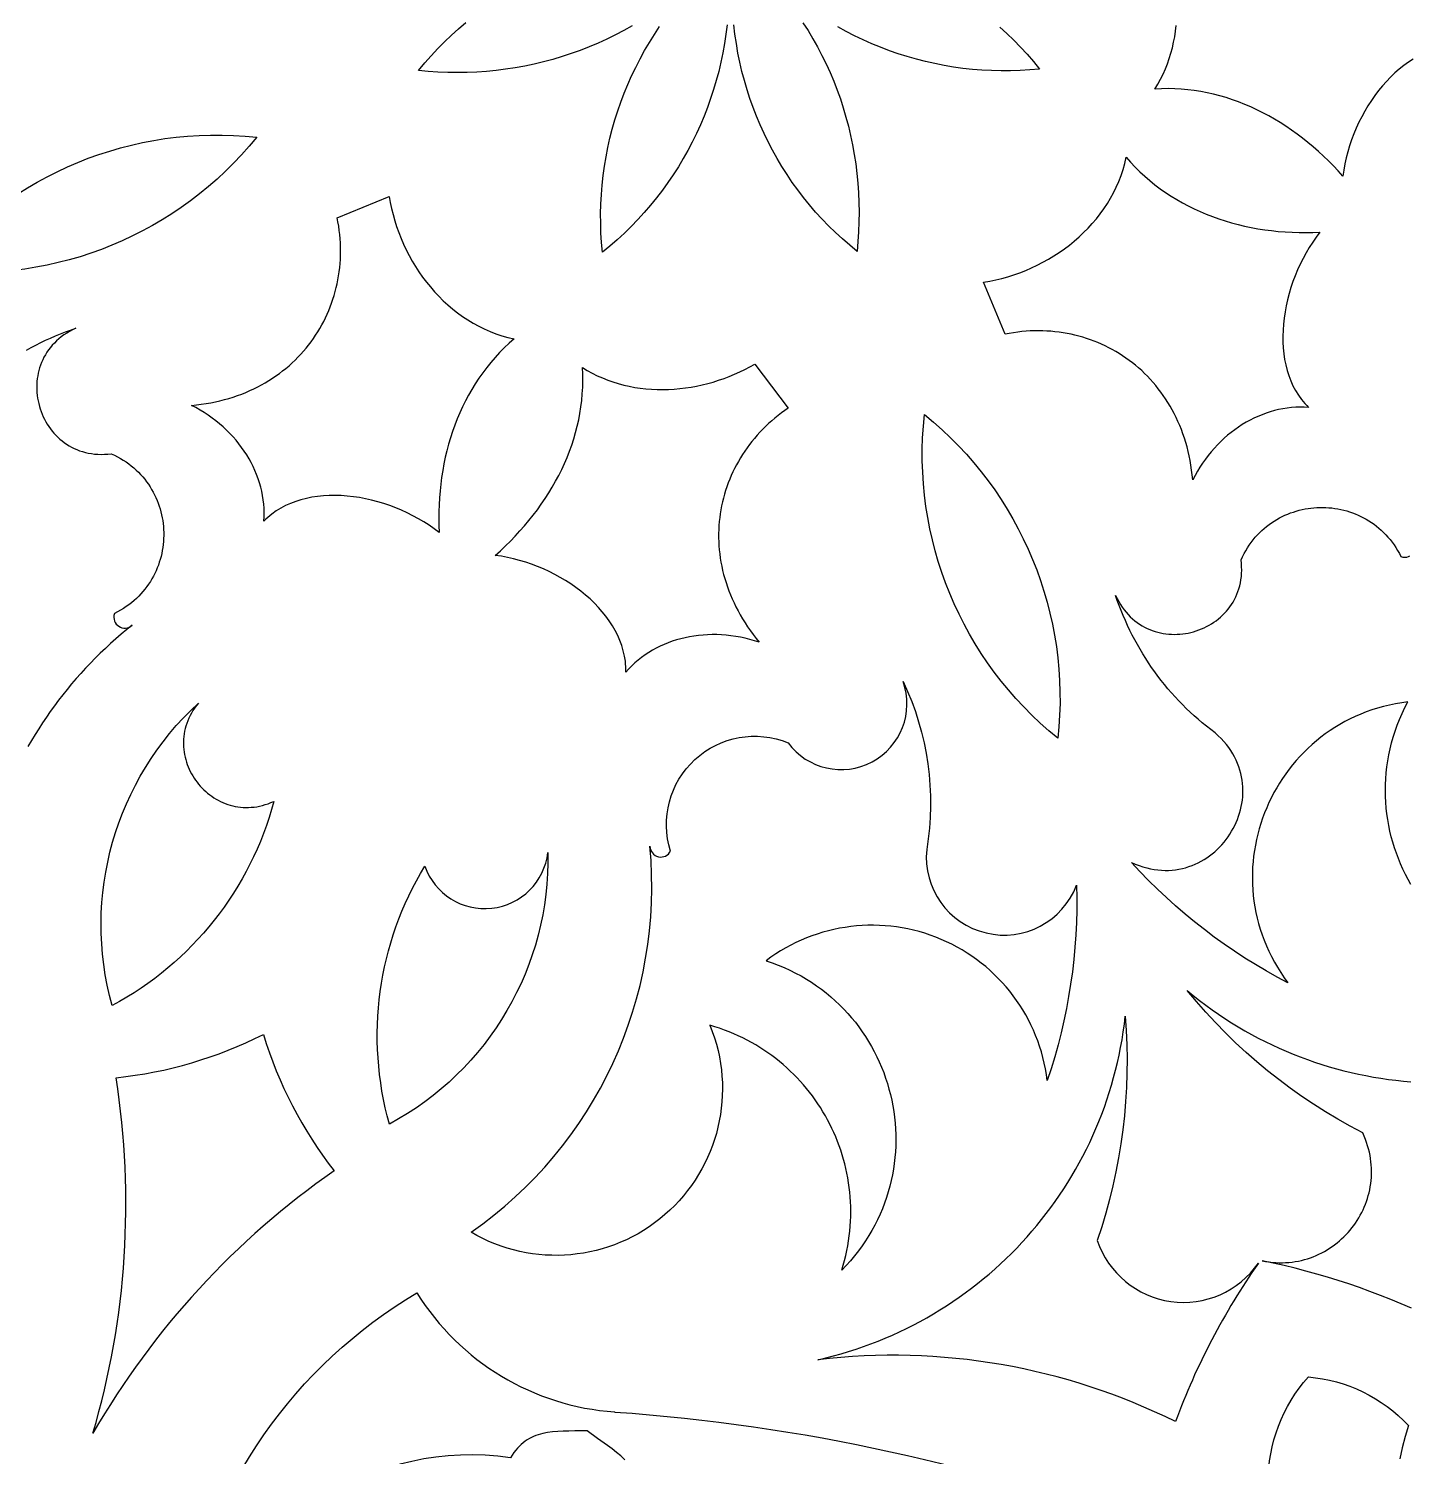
# Model space of a CAD drawing. Extents: x -1903 to -234, y -575 to 545.
# Drawn here: x -1390.8 to -1296.4, y -118.3 to -20.7 of the extents above; entities that cross this region are included whole.
import ezdxf

# ---------------------------------------------------------------- set-up
doc = ezdxf.new("R2010")
doc.units = 0
doc.layers.add('LAYER_1', color=18, linetype='CONTINUOUS')

msp = doc.modelspace()

# ---------------------------------------------------------------- linework, layer by layer
at = {"layer": 'LAYER_1'}
for points in [[(-1342.913, 545.22, 0.414214), (-1902.913, -14.78, 0.414214), (-1342.913, -574.78, 0.414214), (-782.913, -14.78, 0.414214)], [(-1397.308, -37.234, -0.255743), (-1375.194, -28.121, -0.255743)], [(-1329.57, -47.083, -0.255743), (-1320.458, -69.197, -0.255743)], [(-1331.025, -65.326, -0.153049), (-1329.417, -76.81, 0.87466), (-1319.176, -79.243, -0.089383), (-1321.184, -92.585, 0.578149), (-1340.393, -84.403), (-1339.971, -84.546), (-1339.559, -84.702), (-1339.156, -84.87), (-1338.763, -85.049), (-1338.379, -85.24), (-1338.005, -85.442), (-1337.64, -85.654), (-1337.286, -85.877), (-1336.941, -86.11), (-1336.606, -86.353), (-1336.281, -86.605), (-1335.967, -86.866), (-1335.662, -87.137), (-1335.368, -87.415), (-1335.083, -87.702), (-1334.81, -87.997), (-1334.546, -88.3), (-1334.294, -88.61), (-1334.051, -88.927), (-1333.82, -89.251), (-1333.599, -89.581), (-1333.389, -89.917), (-1333.189, -90.26), (-1333.001, -90.607), (-1332.823, -90.96), (-1332.657, -91.318), (-1332.502, -91.68), (-1332.358, -92.047), (-1332.225, -92.418), (-1332.104, -92.792), (-1331.994, -93.17), (-1331.895, -93.551), (-1331.808, -93.935), (-1331.733, -94.321), (-1331.669, -94.709), (-1331.617, -95.1), (-1331.577, -95.491), (-1331.549, -95.885), (-1331.533, -96.279), (-1331.529, -96.673), (-1331.537, -97.068), (-1331.557, -97.463), (-1331.589, -97.858), (-1331.634, -98.252), (-1331.691, -98.646), (-1331.761, -99.038), (-1331.843, -99.429), (-1331.938, -99.818), (-1332.045, -100.205), (-1332.165, -100.589), (-1332.298, -100.971), (-1332.444, -101.35), (-1332.603, -101.725), (-1332.775, -102.097), (-1332.96, -102.465), (-1333.158, -102.829), (-1333.369, -103.188), (-1333.594, -103.542), (-1333.832, -103.892), (-1334.083, -104.235), (-1334.348, -104.574), (-1334.627, -104.906), (-1334.919, -105.231), (-1335.225, -105.55), (-1335.124, -105.217), (-1335.032, -104.882), (-1334.949, -104.547), (-1334.875, -104.212), (-1334.81, -103.877), (-1334.755, -103.542), (-1334.708, -103.206), (-1334.669, -102.872), (-1334.64, -102.537), (-1334.619, -102.203), (-1334.606, -101.87), (-1334.602, -101.538), (-1334.607, -101.207), (-1334.619, -100.876), (-1334.64, -100.547), (-1334.67, -100.22), (-1334.707, -99.894), (-1334.752, -99.569), (-1334.805, -99.247), (-1334.866, -98.926), (-1334.935, -98.607), (-1335.012, -98.291), (-1335.096, -97.977), (-1335.188, -97.665), (-1335.287, -97.356), (-1335.394, -97.05), (-1335.508, -96.747), (-1335.629, -96.447), (-1335.758, -96.149), (-1335.894, -95.856), (-1336.037, -95.565), (-1336.186, -95.279), (-1336.343, -94.995), (-1336.507, -94.716), (-1336.677, -94.441), (-1336.854, -94.17), (-1337.038, -93.903), (-1337.228, -93.641), (-1337.424, -93.383), (-1337.628, -93.13), (-1337.837, -92.881), (-1338.053, -92.638), (-1338.274, -92.399), (-1338.502, -92.166), (-1338.736, -91.939), (-1338.976, -91.716), (-1339.222, -91.5), (-1339.474, -91.289), (-1339.731, -91.084), (-1339.994, -90.885), (-1340.263, -90.692), (-1340.537, -90.506), (-1340.817, -90.326), (-1341.102, -90.153), (-1341.392, -89.986), (-1341.687, -89.827), (-1341.988, -89.674), (-1342.294, -89.529), (-1342.604, -89.39), (-1342.92, -89.26), (-1343.241, -89.136), (-1343.566, -89.021), (-1343.896, -88.913), (-1344.231, -88.814, -0.719328), (-1360.543, -102.958, 0.270929), (-1348.33, -76.582, 0.777705), (-1346.917, -76.909, -0.636132), (-1338.889, -69.508, 0.862472)], [(-1355.296, -77.006, -0.281952), (-1366.127, -95.565, -0.207503), (-1363.712, -77.936, 0.794747)], [(-1315.784, -89.172), (-1315.743, -90.144), (-1315.728, -91.116), (-1315.737, -92.087), (-1315.771, -93.057), (-1315.829, -94.025), (-1315.912, -94.991), (-1316.02, -95.955), (-1316.152, -96.916), (-1316.309, -97.873), (-1316.491, -98.827), (-1316.696, -99.776), (-1316.926, -100.72), (-1317.181, -101.659), (-1317.459, -102.592), (-1317.762, -103.518, 0.61665), (-1306.76, -105.07, 0.063158), (-1312.426, -115.897, 0.145764), (-1336.846, -111.665), (-1336.317, -111.54), (-1335.792, -111.406), (-1335.271, -111.262), (-1334.755, -111.108), (-1334.244, -110.945), (-1333.738, -110.771), (-1333.236, -110.589), (-1332.739, -110.397), (-1332.248, -110.195), (-1331.762, -109.985), (-1331.28, -109.766), (-1330.805, -109.537), (-1330.334, -109.3), (-1329.87, -109.054), (-1329.411, -108.8), (-1328.957, -108.537), (-1328.51, -108.266), (-1328.068, -107.986), (-1327.633, -107.699), (-1327.204, -107.403), (-1326.781, -107.1), (-1326.364, -106.789), (-1325.953, -106.47), (-1325.55, -106.144), (-1325.152, -105.81), (-1324.762, -105.469), (-1324.378, -105.12), (-1324.001, -104.765), (-1323.632, -104.402), (-1323.269, -104.033), (-1322.914, -103.657), (-1322.565, -103.274), (-1322.225, -102.885), (-1321.891, -102.49), (-1321.565, -102.088), (-1321.247, -101.679), (-1320.937, -101.265), (-1320.635, -100.845), (-1320.34, -100.419), (-1320.054, -99.987), (-1319.776, -99.55), (-1319.506, -99.107), (-1319.244, -98.659), (-1318.991, -98.205), (-1318.746, -97.747), (-1318.51, -97.283), (-1318.283, -96.814), (-1318.065, -96.341), (-1317.855, -95.863), (-1317.655, -95.38), (-1317.463, -94.892), (-1317.281, -94.401), (-1317.108, -93.905), (-1316.945, -93.405), (-1316.791, -92.9), (-1316.647, -92.392), (-1316.512, -91.881), (-1316.387, -91.365), (-1316.272, -90.846), (-1316.168, -90.323), (-1316.073, -89.797), (-1315.988, -89.268), (-1315.914, -88.736), (-1315.85, -88.2)], [(-1374.54, -90.065), (-1374.327, -90.691), (-1374.099, -91.311), (-1373.857, -91.926), (-1373.601, -92.534), (-1373.331, -93.136), (-1373.047, -93.732), (-1372.75, -94.321), (-1372.44, -94.903), (-1372.116, -95.478), (-1371.779, -96.045), (-1371.429, -96.605), (-1371.066, -97.157), (-1370.69, -97.7), (-1370.301, -98.236), (-1369.9, -98.762, 0.11065), (-1386.383, -116.698), (-1386.17, -115.958), (-1385.968, -115.217), (-1385.776, -114.473), (-1385.595, -113.726), (-1385.424, -112.978), (-1385.265, -112.227), (-1385.116, -111.475), (-1384.977, -110.72), (-1384.849, -109.964), (-1384.731, -109.207), (-1384.624, -108.448), (-1384.528, -107.688), (-1384.442, -106.927), (-1384.367, -106.164), (-1384.302, -105.401), (-1384.248, -104.637), (-1384.204, -103.872), (-1384.171, -103.106), (-1384.148, -102.34), (-1384.135, -101.574), (-1384.133, -100.808), (-1384.142, -100.041), (-1384.16, -99.274), (-1384.19, -98.508), (-1384.229, -97.742), (-1384.279, -96.976), (-1384.34, -96.21), (-1384.411, -95.445), (-1384.492, -94.681), (-1384.583, -93.918), (-1384.685, -93.156), (-1384.797, -92.395), (-1384.141, -92.32), (-1383.487, -92.23), (-1382.836, -92.125), (-1382.187, -92.005), (-1381.543, -91.87), (-1380.901, -91.721), (-1380.264, -91.557), (-1379.63, -91.378), (-1379.001, -91.185), (-1378.377, -90.978), (-1377.757, -90.756), (-1377.142, -90.52), (-1376.533, -90.269), (-1375.929, -90.005), (-1375.332, -89.726), (-1374.74, -89.433)]]:
    msp.add_lwpolyline(points, format="xyb", close=True, dxfattribs=at)
for points in [[(-1349.539, -20.514), (-1350.11, -20.834), (-1350.69, -21.138), (-1351.278, -21.426), (-1351.875, -21.698), (-1352.479, -21.953), (-1353.091, -22.191), (-1353.709, -22.412), (-1354.334, -22.616), (-1354.964, -22.803), (-1355.6, -22.973), (-1356.24, -23.126), (-1356.885, -23.261), (-1357.534, -23.378), (-1358.186, -23.478), (-1358.841, -23.56), (-1359.499, -23.624), (-1360.159, -23.67), (-1360.82, -23.698), (-1361.483, -23.708), (-1362.146, -23.699), (-1362.81, -23.671), (-1363.473, -23.625), (-1364.135, -23.56), (-1363.71, -23.05), (-1363.272, -22.553), (-1362.821, -22.07), (-1362.359, -21.602), (-1361.884, -21.149), (-1361.398, -20.71), (-1360.901, -20.286)], [(-1343.057, -20.437), (-1343.135, -21.083), (-1343.231, -21.725), (-1343.345, -22.363), (-1343.476, -22.997), (-1343.626, -23.627), (-1343.792, -24.251), (-1343.976, -24.87), (-1344.178, -25.483), (-1344.396, -26.09), (-1344.631, -26.691), (-1344.882, -27.285), (-1345.151, -27.871), (-1345.435, -28.451), (-1345.736, -29.022), (-1346.053, -29.585), (-1346.386, -30.139), (-1346.735, -30.685), (-1347.099, -31.221), (-1347.479, -31.747), (-1347.874, -32.264), (-1348.284, -32.77), (-1348.71, -33.265), (-1349.15, -33.749), (-1349.605, -34.221), (-1350.075, -34.682), (-1350.559, -35.131), (-1351.057, -35.567), (-1351.57, -35.99), (-1351.63, -35.329), (-1351.671, -34.668), (-1351.693, -34.009), (-1351.696, -33.352), (-1351.68, -32.696), (-1351.646, -32.043), (-1351.594, -31.393), (-1351.523, -30.745), (-1351.433, -30.101), (-1351.326, -29.461), (-1351.201, -28.825), (-1351.059, -28.194), (-1350.899, -27.567), (-1350.721, -26.946), (-1350.526, -26.33), (-1350.314, -25.72), (-1350.086, -25.117), (-1349.84, -24.52), (-1349.578, -23.931), (-1349.299, -23.349), (-1349.004, -22.774), (-1348.693, -22.208), (-1348.366, -21.65), (-1348.023, -21.101), (-1347.664, -20.562)], [(-1337.877, -20.296), (-1337.527, -20.841), (-1337.193, -21.395), (-1336.876, -21.958), (-1336.575, -22.531), (-1336.29, -23.111), (-1336.022, -23.7), (-1335.77, -24.296), (-1335.535, -24.899), (-1335.317, -25.51), (-1335.116, -26.127), (-1334.932, -26.75), (-1334.764, -27.379), (-1334.614, -28.014), (-1334.481, -28.654), (-1334.365, -29.298), (-1334.267, -29.947), (-1334.186, -30.6), (-1334.122, -31.256), (-1334.076, -31.916), (-1334.048, -32.579), (-1334.038, -33.244), (-1334.045, -33.911), (-1334.07, -34.58), (-1334.113, -35.251), (-1334.174, -35.923), (-1334.681, -35.507), (-1335.174, -35.078), (-1335.653, -34.637), (-1336.118, -34.182), (-1336.568, -33.715), (-1337.005, -33.236), (-1337.426, -32.745), (-1337.833, -32.244), (-1338.224, -31.731), (-1338.601, -31.208), (-1338.962, -30.675), (-1339.307, -30.133), (-1339.637, -29.581), (-1339.951, -29.02), (-1340.249, -28.45), (-1340.531, -27.873), (-1340.797, -27.287), (-1341.046, -26.694), (-1341.278, -26.095), (-1341.494, -25.488), (-1341.692, -24.875), (-1341.874, -24.257), (-1342.038, -23.632), (-1342.184, -23.003), (-1342.313, -22.369), (-1342.424, -21.73), (-1342.517, -21.088), (-1342.591, -20.441)], [(-1324.426, -20.606), (-1323.942, -21.046), (-1323.47, -21.501), (-1323.009, -21.971), (-1322.561, -22.455), (-1322.125, -22.953), (-1321.702, -23.465), (-1322.363, -23.526), (-1323.023, -23.567), (-1323.682, -23.589), (-1324.34, -23.592), (-1324.995, -23.576), (-1325.648, -23.542), (-1326.299, -23.489), (-1326.946, -23.418), (-1327.59, -23.329), (-1328.23, -23.222), (-1328.866, -23.097), (-1329.498, -22.955), (-1330.124, -22.794), (-1330.745, -22.617), (-1331.361, -22.422), (-1331.971, -22.21), (-1332.574, -21.981), (-1333.171, -21.736), (-1333.761, -21.474), (-1334.343, -21.195), (-1334.917, -20.9), (-1335.483, -20.589)], [(-1296.187, -22.782), (-1296.51, -22.993), (-1296.827, -23.222), (-1297.135, -23.469), (-1297.436, -23.733), (-1297.727, -24.013), (-1298.01, -24.308), (-1298.283, -24.617), (-1298.546, -24.939), (-1298.798, -25.274), (-1299.04, -25.62), (-1299.27, -25.977), (-1299.489, -26.344), (-1299.695, -26.72), (-1299.888, -27.105), (-1300.069, -27.496), (-1300.235, -27.894), (-1300.388, -28.297), (-1300.526, -28.706), (-1300.65, -29.118), (-1300.758, -29.533), (-1300.85, -29.95), (-1300.926, -30.368), (-1300.985, -30.787), (-1301.306, -30.431), (-1301.635, -30.084), (-1301.97, -29.745), (-1302.312, -29.415), (-1302.66, -29.094), (-1303.014, -28.783), (-1303.375, -28.482), (-1303.741, -28.19), (-1304.113, -27.909), (-1304.49, -27.638), (-1304.873, -27.378), (-1305.261, -27.129), (-1305.654, -26.891), (-1306.052, -26.664), (-1306.455, -26.449), (-1306.862, -26.246), (-1307.273, -26.056), (-1307.688, -25.878), (-1308.107, -25.712), (-1308.53, -25.559), (-1308.957, -25.42), (-1309.386, -25.294), (-1309.82, -25.182), (-1310.256, -25.084), (-1310.694, -25), (-1311.136, -24.931), (-1311.58, -24.876), (-1312.026, -24.837), (-1312.475, -24.812), (-1312.925, -24.803), (-1313.377, -24.81), (-1313.831, -24.833), (-1313.629, -24.5), (-1313.442, -24.16), (-1313.27, -23.814), (-1313.113, -23.462), (-1312.971, -23.105), (-1312.843, -22.743), (-1312.73, -22.376), (-1312.631, -22.006), (-1312.546, -21.632), (-1312.475, -21.255), (-1312.417, -20.875), (-1312.373, -20.493)], [(-1390.923, -42.672), (-1390.601, -42.495), (-1390.276, -42.324), (-1389.947, -42.159), (-1389.615, -42), (-1389.28, -41.848), (-1388.941, -41.701), (-1388.6, -41.561), (-1388.255, -41.428), (-1387.907, -41.301), (-1387.557, -41.18), (-1387.773, -41.283), (-1387.98, -41.394), (-1388.177, -41.511), (-1388.364, -41.634), (-1388.542, -41.764), (-1388.71, -41.899), (-1388.869, -42.041), (-1389.018, -42.187), (-1389.159, -42.338), (-1389.29, -42.494), (-1389.412, -42.654), (-1389.526, -42.819), (-1389.63, -42.987), (-1389.726, -43.159), (-1389.813, -43.333), (-1389.891, -43.511), (-1389.961, -43.692), (-1390.022, -43.874), (-1390.075, -44.059), (-1390.119, -44.246), (-1390.156, -44.434), (-1390.184, -44.623), (-1390.204, -44.813), (-1390.217, -45.004), (-1390.221, -45.195), (-1390.218, -45.386), (-1390.207, -45.576), (-1390.188, -45.766), (-1390.162, -45.955), (-1390.128, -46.143), (-1390.087, -46.33), (-1390.038, -46.515), (-1389.983, -46.697), (-1389.92, -46.878), (-1389.85, -47.056), (-1389.773, -47.23), (-1389.69, -47.402), (-1389.599, -47.57), (-1389.502, -47.734), (-1389.398, -47.895), (-1389.288, -48.051), (-1389.171, -48.202), (-1389.048, -48.348), (-1388.918, -48.489), (-1388.782, -48.624), (-1388.64, -48.754), (-1388.492, -48.877), (-1388.338, -48.994), (-1388.178, -49.105), (-1388.013, -49.208), (-1387.841, -49.304), (-1387.664, -49.392), (-1387.482, -49.473), (-1387.293, -49.545), (-1387.1, -49.609), (-1386.901, -49.664), (-1386.697, -49.71), (-1386.488, -49.747), (-1386.274, -49.774), (-1386.054, -49.791), (-1385.83, -49.798), (-1385.601, -49.794), (-1385.367, -49.78), (-1385.129, -49.754), (-1384.913, -49.855), (-1384.704, -49.962), (-1384.502, -50.075), (-1384.306, -50.194), (-1384.117, -50.319), (-1383.935, -50.449), (-1383.759, -50.585), (-1383.59, -50.726), (-1383.427, -50.872), (-1383.272, -51.023), (-1383.123, -51.179), (-1382.98, -51.339), (-1382.845, -51.503), (-1382.716, -51.671), (-1382.594, -51.843), (-1382.478, -52.018), (-1382.37, -52.197), (-1382.268, -52.379), (-1382.172, -52.564), (-1382.084, -52.751), (-1382.002, -52.942), (-1381.927, -53.134), (-1381.858, -53.329), (-1381.797, -53.526), (-1381.742, -53.724), (-1381.694, -53.924), (-1381.652, -54.126), (-1381.618, -54.328), (-1381.59, -54.532), (-1381.569, -54.736), (-1381.555, -54.941), (-1381.547, -55.146), (-1381.546, -55.351), (-1381.552, -55.556), (-1381.565, -55.761), (-1381.585, -55.966), (-1381.611, -56.169), (-1381.645, -56.372), (-1381.685, -56.574), (-1381.732, -56.775), (-1381.785, -56.974), (-1381.846, -57.171), (-1381.913, -57.366), (-1381.987, -57.56), (-1382.068, -57.751), (-1382.156, -57.94), (-1382.251, -58.125), (-1382.352, -58.308), (-1382.46, -58.488), (-1382.576, -58.665), (-1382.698, -58.838), (-1382.827, -59.007), (-1382.962, -59.173), (-1383.105, -59.334), (-1383.254, -59.491), (-1383.411, -59.644), (-1383.574, -59.792), (-1383.744, -59.935), (-1383.921, -60.072), (-1384.105, -60.205), (-1384.296, -60.332), (-1384.494, -60.453), (-1384.698, -60.568), (-1384.91, -60.677), (-1384.944, -60.813), (-1384.953, -60.944), (-1384.94, -61.068), (-1384.906, -61.185), (-1384.855, -61.293), (-1384.787, -61.39), (-1384.705, -61.475), (-1384.611, -61.547), (-1384.508, -61.604), (-1384.397, -61.644), (-1384.281, -61.668), (-1384.162, -61.672), (-1384.041, -61.656), (-1383.922, -61.618), (-1383.806, -61.557), (-1383.696, -61.471), (-1384.075, -61.776), (-1384.448, -62.088), (-1384.815, -62.404), (-1385.176, -62.726), (-1385.531, -63.054), (-1385.88, -63.386), (-1386.222, -63.724), (-1386.558, -64.067), (-1386.888, -64.415), (-1387.211, -64.768), (-1387.528, -65.125), (-1387.839, -65.488), (-1388.143, -65.855), (-1388.441, -66.226), (-1388.732, -66.602), (-1389.017, -66.982), (-1389.295, -67.367), (-1389.566, -67.755), (-1389.831, -68.148), (-1390.089, -68.545), (-1390.34, -68.945), (-1390.585, -69.35), (-1390.823, -69.758)], [(-1296.332, -79.196), (-1296.524, -78.853), (-1296.707, -78.504), (-1296.879, -78.15), (-1297.04, -77.79), (-1297.19, -77.426), (-1297.329, -77.057), (-1297.457, -76.684), (-1297.573, -76.306), (-1297.678, -75.925), (-1297.771, -75.54), (-1297.853, -75.152), (-1297.922, -74.761), (-1297.979, -74.367), (-1298.024, -73.97), (-1298.056, -73.571), (-1298.076, -73.171), (-1298.082, -72.768), (-1298.076, -72.365), (-1298.057, -71.96), (-1298.024, -71.554), (-1297.978, -71.147), (-1297.918, -70.74), (-1297.845, -70.333), (-1297.757, -69.927), (-1297.655, -69.52), (-1297.539, -69.115), (-1297.409, -68.71), (-1297.264, -68.307), (-1297.105, -67.905), (-1296.93, -67.505), (-1296.74, -67.107), (-1296.536, -66.711), (-1296.965, -66.77), (-1297.387, -66.842), (-1297.802, -66.928), (-1298.209, -67.027), (-1298.61, -67.139), (-1299.003, -67.264), (-1299.388, -67.4), (-1299.766, -67.549), (-1300.135, -67.709), (-1300.497, -67.881), (-1300.851, -68.064), (-1301.197, -68.257), (-1301.534, -68.462), (-1301.863, -68.676), (-1302.183, -68.9), (-1302.494, -69.134), (-1302.797, -69.377), (-1303.09, -69.629), (-1303.375, -69.89), (-1303.65, -70.16), (-1303.916, -70.437), (-1304.173, -70.723), (-1304.42, -71.016), (-1304.657, -71.316), (-1304.884, -71.623), (-1305.101, -71.937), (-1305.309, -72.258), (-1305.506, -72.584), (-1305.692, -72.916), (-1305.869, -73.254), (-1306.034, -73.597), (-1306.189, -73.945), (-1306.333, -74.297), (-1306.466, -74.654), (-1306.588, -75.015), (-1306.699, -75.379), (-1306.798, -75.747), (-1306.886, -76.119), (-1306.963, -76.493), (-1307.027, -76.869), (-1307.08, -77.248), (-1307.121, -77.629), (-1307.15, -78.012), (-1307.166, -78.396), (-1307.17, -78.781), (-1307.162, -79.166), (-1307.141, -79.553), (-1307.107, -79.939), (-1307.06, -80.326), (-1307.001, -80.712), (-1306.928, -81.098), (-1306.842, -81.482), (-1306.743, -81.865), (-1306.63, -82.247), (-1306.504, -82.627), (-1306.364, -83.005), (-1306.21, -83.38), (-1306.042, -83.753), (-1305.86, -84.122), (-1305.664, -84.489), (-1305.453, -84.851), (-1305.228, -85.21), (-1304.988, -85.565), (-1304.734, -85.915), (-1305.484, -85.516), (-1306.224, -85.1), (-1306.955, -84.668), (-1307.675, -84.221), (-1308.385, -83.757), (-1309.084, -83.278), (-1309.772, -82.784), (-1310.449, -82.275), (-1311.114, -81.751), (-1311.767, -81.212), (-1312.409, -80.658), (-1313.038, -80.09), (-1313.655, -79.508), (-1314.259, -78.913), (-1314.85, -78.303), (-1315.427, -77.68), (-1315.165, -77.796), (-1314.904, -77.897), (-1314.645, -77.985), (-1314.387, -78.058), (-1314.132, -78.118), (-1313.878, -78.165), (-1313.627, -78.199), (-1313.378, -78.22), (-1313.133, -78.229), (-1312.89, -78.226), (-1312.65, -78.212), (-1312.414, -78.185), (-1312.181, -78.148), (-1311.952, -78.1), (-1311.727, -78.042), (-1311.507, -77.973), (-1311.29, -77.895), (-1311.078, -77.807), (-1310.871, -77.71), (-1310.669, -77.604), (-1310.472, -77.49), (-1310.28, -77.367), (-1310.094, -77.236), (-1309.914, -77.097), (-1309.739, -76.952), (-1309.571, -76.799), (-1309.409, -76.639), (-1309.254, -76.473), (-1309.106, -76.301), (-1308.964, -76.123), (-1308.83, -75.94), (-1308.703, -75.751), (-1308.583, -75.558), (-1308.471, -75.36), (-1308.368, -75.157), (-1308.272, -74.951), (-1308.185, -74.741), (-1308.106, -74.528), (-1308.036, -74.312), (-1307.975, -74.093), (-1307.923, -73.872), (-1307.881, -73.648), (-1307.848, -73.423), (-1307.825, -73.196), (-1307.812, -72.969), (-1307.809, -72.74), (-1307.816, -72.511), (-1307.834, -72.281), (-1307.863, -72.052), (-1307.902, -71.823), (-1307.953, -71.595), (-1308.015, -71.368), (-1308.089, -71.142), (-1308.174, -70.918), (-1308.272, -70.695), (-1308.381, -70.475), (-1308.503, -70.258), (-1308.638, -70.043), (-1308.785, -69.832), (-1308.945, -69.624), (-1309.119, -69.42), (-1309.305, -69.22), (-1309.506, -69.024), (-1309.72, -68.833), (-1310.015, -68.609), (-1310.305, -68.379), (-1310.59, -68.144), (-1310.871, -67.904), (-1311.147, -67.659), (-1311.417, -67.409), (-1311.683, -67.154), (-1311.943, -66.894), (-1312.199, -66.63), (-1312.449, -66.36), (-1312.694, -66.087), (-1312.933, -65.809), (-1313.167, -65.526), (-1313.396, -65.24), (-1313.619, -64.949), (-1313.837, -64.653), (-1314.049, -64.354), (-1314.255, -64.051), (-1314.456, -63.744), (-1314.651, -63.433), (-1314.84, -63.119), (-1315.023, -62.8), (-1315.2, -62.478), (-1315.371, -62.153), (-1315.536, -61.824), (-1315.694, -61.492), (-1315.847, -61.157), (-1315.993, -60.818), (-1316.133, -60.477), (-1316.267, -60.132), (-1316.394, -59.785), (-1316.515, -59.434), (-1316.411, -59.651), (-1316.301, -59.857), (-1316.184, -60.054), (-1316.06, -60.241), (-1315.931, -60.419), (-1315.795, -60.587), (-1315.654, -60.746), (-1315.508, -60.896), (-1315.357, -61.036), (-1315.201, -61.167), (-1315.04, -61.29), (-1314.876, -61.403), (-1314.708, -61.507), (-1314.536, -61.603), (-1314.361, -61.69), (-1314.183, -61.768), (-1314.003, -61.838), (-1313.82, -61.899), (-1313.635, -61.952), (-1313.449, -61.997), (-1313.261, -62.033), (-1313.072, -62.061), (-1312.882, -62.082), (-1312.691, -62.094), (-1312.5, -62.098), (-1312.309, -62.095), (-1312.119, -62.084), (-1311.928, -62.065), (-1311.739, -62.039), (-1311.551, -62.005), (-1311.365, -61.964), (-1311.18, -61.916), (-1310.997, -61.86), (-1310.817, -61.797), (-1310.639, -61.727), (-1310.464, -61.651), (-1310.293, -61.567), (-1310.125, -61.476), (-1309.96, -61.379), (-1309.8, -61.275), (-1309.644, -61.165), (-1309.493, -61.048), (-1309.347, -60.925), (-1309.206, -60.795), (-1309.07, -60.659), (-1308.941, -60.517), (-1308.817, -60.369), (-1308.7, -60.215), (-1308.59, -60.056), (-1308.487, -59.89), (-1308.391, -59.718), (-1308.303, -59.541), (-1308.222, -59.359), (-1308.15, -59.171), (-1308.086, -58.977), (-1308.031, -58.778), (-1307.985, -58.574), (-1307.948, -58.365), (-1307.921, -58.151), (-1307.904, -57.931), (-1307.897, -57.707), (-1307.901, -57.478), (-1307.915, -57.245), (-1307.941, -57.006), (-1307.84, -56.791), (-1307.733, -56.581), (-1307.62, -56.379), (-1307.501, -56.183), (-1307.376, -55.994), (-1307.245, -55.812), (-1307.109, -55.636), (-1306.968, -55.467), (-1306.822, -55.305), (-1306.671, -55.149), (-1306.516, -55), (-1306.356, -54.858), (-1306.192, -54.722), (-1306.024, -54.593), (-1305.852, -54.471), (-1305.677, -54.356), (-1305.498, -54.247), (-1305.316, -54.145), (-1305.131, -54.049), (-1304.943, -53.961), (-1304.753, -53.879), (-1304.56, -53.804), (-1304.366, -53.736), (-1304.169, -53.674), (-1303.97, -53.619), (-1303.77, -53.571), (-1303.569, -53.53), (-1303.366, -53.495), (-1303.163, -53.467), (-1302.959, -53.446), (-1302.754, -53.432), (-1302.549, -53.424), (-1302.344, -53.424), (-1302.138, -53.43), (-1301.934, -53.443), (-1301.729, -53.462), (-1301.525, -53.489), (-1301.322, -53.522), (-1301.121, -53.562), (-1300.92, -53.609), (-1300.721, -53.662), (-1300.524, -53.723), (-1300.328, -53.79), (-1300.135, -53.864), (-1299.944, -53.945), (-1299.755, -54.033), (-1299.569, -54.128), (-1299.386, -54.229), (-1299.206, -54.338), (-1299.03, -54.453), (-1298.857, -54.575), (-1298.687, -54.704), (-1298.522, -54.839), (-1298.36, -54.982), (-1298.203, -55.132), (-1298.051, -55.288), (-1297.903, -55.451), (-1297.76, -55.621), (-1297.622, -55.798), (-1297.49, -55.982), (-1297.363, -56.173), (-1297.242, -56.371), (-1297.127, -56.575), (-1297.017, -56.787), (-1296.882, -56.821), (-1296.751, -56.83), (-1296.626, -56.817), (-1296.51, -56.784), (-1296.402, -56.732)], [(-1296.296, -108.154), (-1296.998, -107.849), (-1297.706, -107.554), (-1298.418, -107.271), (-1299.133, -106.999), (-1299.854, -106.738), (-1300.578, -106.489), (-1301.305, -106.251), (-1302.037, -106.025), (-1302.772, -105.81), (-1303.511, -105.607), (-1304.253, -105.416), (-1304.998, -105.236), (-1305.746, -105.068), (-1306.497, -104.911), (-1306.262, -104.954), (-1306.03, -104.989), (-1305.799, -105.014), (-1305.569, -105.031), (-1305.342, -105.04), (-1305.117, -105.041), (-1304.894, -105.033), (-1304.673, -105.017), (-1304.455, -104.994), (-1304.239, -104.963), (-1304.025, -104.925), (-1303.815, -104.879), (-1303.607, -104.826), (-1303.403, -104.766), (-1303.201, -104.699), (-1303.003, -104.625), (-1302.808, -104.545), (-1302.616, -104.459), (-1302.428, -104.366), (-1302.244, -104.267), (-1302.064, -104.162), (-1301.887, -104.051), (-1301.715, -103.935), (-1301.547, -103.813), (-1301.383, -103.686), (-1301.224, -103.554), (-1301.069, -103.416), (-1300.919, -103.274), (-1300.773, -103.127), (-1300.633, -102.975), (-1300.497, -102.819), (-1300.367, -102.658), (-1300.242, -102.494), (-1300.122, -102.325), (-1300.008, -102.153), (-1299.899, -101.977), (-1299.797, -101.798), (-1299.7, -101.615), (-1299.609, -101.428), (-1299.524, -101.239), (-1299.445, -101.047), (-1299.373, -100.852), (-1299.307, -100.655), (-1299.248, -100.455), (-1299.195, -100.253), (-1299.15, -100.048), (-1299.111, -99.842), (-1299.079, -99.633), (-1299.054, -99.423), (-1299.037, -99.212), (-1299.027, -98.999), (-1299.025, -98.785), (-1299.03, -98.57), (-1299.043, -98.353), (-1299.064, -98.136), (-1299.093, -97.919), (-1299.131, -97.701), (-1299.176, -97.482), (-1299.23, -97.264), (-1299.292, -97.045), (-1299.363, -96.826), (-1299.443, -96.608), (-1299.531, -96.39), (-1299.629, -96.173), (-1300.489, -95.714), (-1301.337, -95.234), (-1302.171, -94.733), (-1302.991, -94.211), (-1303.797, -93.669), (-1304.589, -93.106), (-1305.365, -92.524), (-1306.126, -91.923), (-1306.872, -91.302), (-1307.602, -90.662), (-1308.315, -90.004), (-1309.011, -89.328), (-1309.691, -88.633), (-1310.352, -87.921), (-1310.996, -87.192), (-1311.622, -86.446), (-1311.205, -86.788), (-1310.783, -87.12), (-1310.355, -87.443), (-1309.922, -87.757), (-1309.484, -88.062), (-1309.042, -88.357), (-1308.594, -88.642), (-1308.142, -88.918), (-1307.686, -89.185), (-1307.226, -89.442), (-1306.761, -89.69), (-1306.293, -89.928), (-1305.821, -90.157), (-1305.345, -90.376), (-1304.866, -90.585), (-1304.383, -90.785), (-1303.898, -90.976), (-1303.409, -91.156), (-1302.917, -91.328), (-1302.423, -91.489), (-1301.926, -91.641), (-1301.426, -91.783), (-1300.925, -91.916), (-1300.421, -92.039), (-1299.915, -92.152), (-1299.407, -92.255), (-1298.898, -92.349), (-1298.387, -92.433), (-1297.874, -92.507), (-1297.361, -92.572), (-1296.846, -92.626), (-1296.33, -92.671)]]:
    msp.add_lwpolyline(points, dxfattribs=at)
for points in [[(-1315.483, -29.837), (-1315.17, -30.168), (-1314.847, -30.486), (-1314.514, -30.793), (-1314.173, -31.087), (-1313.822, -31.37), (-1313.463, -31.641), (-1313.095, -31.9), (-1312.72, -32.147), (-1312.337, -32.382), (-1311.946, -32.605), (-1311.548, -32.817), (-1311.143, -33.017), (-1310.732, -33.205), (-1310.314, -33.381), (-1309.891, -33.546), (-1309.462, -33.699), (-1309.027, -33.841), (-1308.588, -33.971), (-1308.143, -34.089), (-1307.695, -34.196), (-1307.242, -34.291), (-1306.785, -34.375), (-1306.325, -34.447), (-1305.861, -34.508), (-1305.394, -34.557), (-1304.925, -34.595), (-1304.453, -34.622), (-1303.98, -34.637), (-1303.504, -34.641), (-1303.027, -34.634), (-1302.549, -34.615), (-1302.804, -34.952), (-1303.047, -35.301), (-1303.279, -35.66), (-1303.497, -36.03), (-1303.704, -36.408), (-1303.897, -36.794), (-1304.077, -37.188), (-1304.243, -37.588), (-1304.395, -37.993), (-1304.533, -38.402), (-1304.656, -38.814), (-1304.765, -39.229), (-1304.858, -39.646), (-1304.936, -40.063), (-1304.998, -40.48), (-1305.044, -40.895), (-1305.073, -41.308), (-1305.085, -41.718), (-1305.081, -42.124), (-1305.059, -42.524), (-1305.019, -42.919), (-1304.962, -43.307), (-1304.886, -43.686), (-1304.791, -44.057), (-1304.677, -44.418), (-1304.544, -44.769), (-1304.392, -45.108), (-1304.219, -45.434), (-1304.027, -45.747), (-1303.814, -46.045), (-1303.699, -46.189), (-1303.58, -46.328), (-1303.455, -46.463), (-1303.324, -46.595), (-1303.619, -46.578), (-1303.913, -46.573), (-1304.207, -46.582), (-1304.501, -46.603), (-1304.793, -46.636), (-1305.084, -46.682), (-1305.373, -46.739), (-1305.66, -46.809), (-1305.945, -46.889), (-1306.228, -46.982), (-1306.508, -47.085), (-1306.785, -47.2), (-1307.058, -47.325), (-1307.328, -47.462), (-1307.594, -47.608), (-1307.856, -47.766), (-1308.113, -47.933), (-1308.366, -48.11), (-1308.613, -48.297), (-1308.856, -48.494), (-1309.092, -48.7), (-1309.323, -48.916), (-1309.547, -49.141), (-1309.765, -49.374), (-1309.977, -49.617), (-1310.181, -49.867), (-1310.378, -50.127), (-1310.567, -50.394), (-1310.749, -50.67), (-1310.922, -50.953), (-1311.087, -51.245), (-1311.243, -51.543), (-1311.276, -51.206), (-1311.317, -50.874), (-1311.365, -50.546), (-1311.421, -50.224), (-1311.485, -49.906), (-1311.556, -49.593), (-1311.634, -49.286), (-1311.719, -48.983), (-1311.812, -48.686), (-1311.911, -48.394), (-1312.017, -48.107), (-1312.129, -47.826), (-1312.249, -47.549), (-1312.374, -47.278), (-1312.506, -47.013), (-1312.644, -46.753), (-1312.787, -46.498), (-1312.937, -46.25), (-1313.093, -46.006), (-1313.254, -45.768), (-1313.421, -45.536), (-1313.593, -45.31), (-1313.77, -45.09), (-1313.952, -44.875), (-1314.14, -44.666), (-1314.332, -44.463), (-1314.53, -44.266), (-1314.731, -44.075), (-1314.938, -43.891), (-1315.149, -43.712), (-1315.364, -43.539), (-1315.583, -43.373), (-1315.806, -43.212), (-1316.034, -43.059), (-1316.265, -42.911), (-1316.499, -42.77), (-1316.738, -42.635), (-1316.979, -42.506), (-1317.224, -42.385), (-1317.472, -42.269), (-1317.724, -42.161), (-1317.978, -42.058), (-1318.235, -41.963), (-1318.495, -41.874), (-1318.757, -41.792), (-1319.022, -41.717), (-1319.289, -41.649), (-1319.558, -41.588), (-1319.829, -41.534), (-1320.102, -41.486), (-1320.377, -41.446), (-1320.654, -41.413), (-1320.933, -41.387), (-1321.212, -41.368), (-1321.494, -41.356), (-1321.776, -41.352), (-1322.06, -41.355), (-1322.344, -41.365), (-1322.629, -41.383), (-1322.915, -41.408), (-1323.202, -41.441), (-1323.489, -41.481), (-1323.777, -41.529), (-1324.064, -41.584), (-1325.527, -38.027), (-1325.108, -37.957), (-1324.692, -37.871), (-1324.277, -37.771), (-1323.864, -37.655), (-1323.455, -37.525), (-1323.05, -37.382), (-1322.649, -37.224), (-1322.252, -37.052), (-1321.862, -36.867), (-1321.477, -36.669), (-1321.1, -36.458), (-1320.73, -36.234), (-1320.367, -35.998), (-1320.013, -35.75), (-1319.669, -35.49), (-1319.334, -35.218), (-1319.009, -34.935), (-1318.696, -34.641), (-1318.393, -34.335), (-1318.103, -34.02), (-1317.826, -33.693), (-1317.562, -33.357), (-1317.312, -33.011), (-1317.076, -32.655), (-1316.856, -32.29), (-1316.651, -31.916), (-1316.463, -31.533), (-1316.291, -31.141), (-1316.137, -30.742), (-1316.001, -30.334), (-1315.884, -29.918), (-1315.785, -29.494)], [(-1366.068, -32.583), (-1365.982, -33), (-1365.881, -33.415), (-1365.766, -33.827), (-1365.636, -34.236), (-1365.492, -34.642), (-1365.334, -35.043), (-1365.163, -35.439), (-1364.978, -35.829), (-1364.78, -36.214), (-1364.569, -36.591), (-1364.345, -36.962), (-1364.109, -37.324), (-1363.861, -37.678), (-1363.6, -38.023), (-1363.329, -38.358), (-1363.046, -38.682), (-1362.751, -38.996), (-1362.446, -39.298), (-1362.13, -39.588), (-1361.804, -39.865), (-1361.468, -40.129), (-1361.122, -40.379), (-1360.766, -40.615), (-1360.401, -40.835), (-1360.027, -41.04), (-1359.644, -41.229), (-1359.252, -41.4), (-1358.852, -41.554), (-1358.444, -41.69), (-1358.028, -41.808), (-1357.605, -41.906), (-1357.948, -42.209), (-1358.278, -42.522), (-1358.597, -42.845), (-1358.903, -43.177), (-1359.198, -43.519), (-1359.481, -43.869), (-1359.752, -44.228), (-1360.01, -44.596), (-1360.257, -44.971), (-1360.493, -45.355), (-1360.716, -45.746), (-1360.928, -46.143), (-1361.128, -46.548), (-1361.316, -46.959), (-1361.492, -47.377), (-1361.657, -47.8), (-1361.81, -48.23), (-1361.951, -48.664), (-1362.081, -49.104), (-1362.2, -49.548), (-1362.306, -49.997), (-1362.402, -50.45), (-1362.485, -50.906), (-1362.558, -51.367), (-1362.618, -51.83), (-1362.668, -52.297), (-1362.706, -52.766), (-1362.732, -53.238), (-1362.748, -53.712), (-1362.752, -54.187), (-1362.745, -54.664), (-1362.726, -55.142), (-1363.063, -54.887), (-1363.411, -54.644), (-1363.771, -54.413), (-1364.14, -54.194), (-1364.519, -53.988), (-1364.905, -53.795), (-1365.299, -53.615), (-1365.698, -53.449), (-1366.103, -53.296), (-1366.512, -53.158), (-1366.925, -53.035), (-1367.34, -52.926), (-1367.757, -52.833), (-1368.174, -52.755), (-1368.59, -52.694), (-1369.006, -52.648), (-1369.419, -52.618), (-1369.829, -52.606), (-1370.234, -52.61), (-1370.635, -52.632), (-1371.03, -52.672), (-1371.417, -52.73), (-1371.797, -52.806), (-1372.168, -52.9), (-1372.529, -53.014), (-1372.88, -53.147), (-1373.219, -53.299), (-1373.545, -53.472), (-1373.858, -53.665), (-1374.156, -53.878), (-1374.299, -53.992), (-1374.439, -54.112), (-1374.574, -54.237), (-1374.705, -54.367), (-1374.688, -54.072), (-1374.684, -53.778), (-1374.693, -53.484), (-1374.714, -53.191), (-1374.747, -52.899), (-1374.793, -52.608), (-1374.85, -52.319), (-1374.919, -52.031), (-1375, -51.746), (-1375.092, -51.464), (-1375.196, -51.184), (-1375.311, -50.907), (-1375.436, -50.633), (-1375.572, -50.363), (-1375.719, -50.097), (-1375.876, -49.836), (-1376.044, -49.578), (-1376.221, -49.326), (-1376.408, -49.078), (-1376.605, -48.836), (-1376.811, -48.599), (-1377.027, -48.368), (-1377.251, -48.144), (-1377.485, -47.926), (-1377.727, -47.715), (-1377.978, -47.51), (-1378.237, -47.313), (-1378.505, -47.124), (-1378.781, -46.942), (-1379.064, -46.769), (-1379.355, -46.604), (-1379.654, -46.448), (-1379.317, -46.415), (-1378.984, -46.375), (-1378.657, -46.326), (-1378.334, -46.27), (-1378.017, -46.206), (-1377.704, -46.135), (-1377.397, -46.057), (-1377.094, -45.972), (-1376.797, -45.88), (-1376.505, -45.78), (-1376.218, -45.674), (-1375.936, -45.562), (-1375.66, -45.443), (-1375.389, -45.317), (-1375.124, -45.186), (-1374.864, -45.048), (-1374.609, -44.904), (-1374.36, -44.754), (-1374.117, -44.599), (-1373.879, -44.437), (-1373.647, -44.271), (-1373.421, -44.099), (-1373.2, -43.921), (-1372.986, -43.739), (-1372.777, -43.551), (-1372.574, -43.359), (-1372.377, -43.162), (-1372.186, -42.96), (-1372.001, -42.754), (-1371.822, -42.543), (-1371.65, -42.328), (-1371.483, -42.108), (-1371.323, -41.885), (-1371.169, -41.658), (-1371.022, -41.427), (-1370.88, -41.192), (-1370.746, -40.954), (-1370.617, -40.712), (-1370.495, -40.467), (-1370.38, -40.219), (-1370.271, -39.968), (-1370.169, -39.713), (-1370.074, -39.456), (-1369.985, -39.197), (-1369.903, -38.935), (-1369.828, -38.67), (-1369.76, -38.403), (-1369.699, -38.134), (-1369.644, -37.862), (-1369.597, -37.589), (-1369.557, -37.314), (-1369.523, -37.037), (-1369.497, -36.759), (-1369.479, -36.479), (-1369.467, -36.198), (-1369.463, -35.915), (-1369.466, -35.632), (-1369.476, -35.347), (-1369.494, -35.062), (-1369.519, -34.776), (-1369.551, -34.489), (-1369.592, -34.202), (-1369.64, -33.915), (-1369.695, -33.627), (-1366.138, -32.165)], [(-1338.873, -46.634), (-1339.111, -46.798), (-1339.344, -46.967), (-1339.572, -47.142), (-1339.793, -47.321), (-1340.01, -47.505), (-1340.22, -47.694), (-1340.425, -47.887), (-1340.624, -48.084), (-1340.817, -48.286), (-1341.004, -48.492), (-1341.185, -48.702), (-1341.361, -48.916), (-1341.53, -49.134), (-1341.693, -49.356), (-1341.85, -49.581), (-1342.001, -49.81), (-1342.145, -50.042), (-1342.283, -50.277), (-1342.415, -50.516), (-1342.54, -50.757), (-1342.659, -51.002), (-1342.771, -51.249), (-1342.877, -51.499), (-1342.976, -51.751), (-1343.068, -52.006), (-1343.154, -52.264), (-1343.232, -52.523), (-1343.304, -52.785), (-1343.369, -53.048), (-1343.427, -53.314), (-1343.478, -53.581), (-1343.522, -53.85), (-1343.558, -54.121), (-1343.588, -54.393), (-1343.61, -54.666), (-1343.625, -54.94), (-1343.633, -55.215), (-1343.633, -55.492), (-1343.625, -55.769), (-1343.611, -56.047), (-1343.588, -56.326), (-1343.558, -56.605), (-1343.52, -56.884), (-1343.475, -57.164), (-1343.422, -57.444), (-1343.361, -57.723), (-1343.292, -58.003), (-1343.215, -58.283), (-1343.13, -58.562), (-1343.037, -58.841), (-1342.936, -59.119), (-1342.826, -59.397), (-1342.709, -59.674), (-1342.583, -59.95), (-1342.449, -60.225), (-1342.306, -60.498), (-1342.156, -60.771), (-1341.996, -61.042), (-1341.828, -61.312), (-1341.651, -61.58), (-1341.466, -61.847), (-1341.272, -62.111), (-1341.069, -62.374), (-1340.858, -62.635), (-1341.179, -62.532), (-1341.501, -62.44), (-1341.823, -62.36), (-1342.146, -62.292), (-1342.469, -62.234), (-1342.791, -62.188), (-1343.113, -62.153), (-1343.433, -62.129), (-1343.753, -62.116), (-1344.07, -62.114), (-1344.386, -62.123), (-1344.699, -62.142), (-1345.01, -62.172), (-1345.317, -62.213), (-1345.622, -62.264), (-1345.922, -62.326), (-1346.219, -62.398), (-1346.512, -62.481), (-1346.799, -62.573), (-1347.082, -62.676), (-1347.36, -62.789), (-1347.632, -62.912), (-1347.898, -63.045), (-1348.157, -63.188), (-1348.41, -63.34), (-1348.657, -63.502), (-1348.895, -63.674), (-1349.127, -63.856), (-1349.35, -64.047), (-1349.565, -64.247), (-1349.772, -64.457), (-1349.97, -64.676), (-1349.969, -64.491), (-1349.975, -64.306), (-1349.988, -64.123), (-1350.007, -63.94), (-1350.064, -63.577), (-1350.146, -63.218), (-1350.251, -62.864), (-1350.38, -62.516), (-1350.53, -62.173), (-1350.701, -61.835), (-1350.893, -61.505), (-1351.104, -61.181), (-1351.333, -60.865), (-1351.58, -60.556), (-1351.844, -60.256), (-1352.124, -59.964), (-1352.419, -59.681), (-1352.728, -59.408), (-1353.05, -59.145), (-1353.385, -58.893), (-1353.731, -58.651), (-1354.088, -58.421), (-1354.455, -58.203), (-1354.831, -57.996), (-1355.215, -57.803), (-1355.607, -57.623), (-1356.005, -57.456), (-1356.408, -57.303), (-1356.816, -57.165), (-1357.228, -57.042), (-1357.643, -56.934), (-1358.06, -56.841), (-1358.479, -56.765), (-1358.897, -56.706), (-1358.542, -56.385), (-1358.194, -56.056), (-1357.855, -55.721), (-1357.526, -55.38), (-1357.205, -55.032), (-1356.894, -54.677), (-1356.593, -54.317), (-1356.301, -53.95), (-1356.02, -53.578), (-1355.749, -53.201), (-1355.489, -52.818), (-1355.239, -52.43), (-1355.001, -52.037), (-1354.775, -51.639), (-1354.56, -51.237), (-1354.357, -50.83), (-1354.166, -50.419), (-1353.988, -50.003), (-1353.823, -49.584), (-1353.67, -49.161), (-1353.531, -48.735), (-1353.405, -48.305), (-1353.293, -47.872), (-1353.195, -47.436), (-1353.111, -46.997), (-1353.042, -46.555), (-1352.987, -46.111), (-1352.947, -45.665), (-1352.923, -45.216), (-1352.914, -44.766), (-1352.921, -44.314), (-1352.944, -43.86), (-1352.61, -44.062), (-1352.27, -44.249), (-1351.924, -44.421), (-1351.573, -44.578), (-1351.215, -44.72), (-1350.853, -44.848), (-1350.487, -44.961), (-1350.117, -45.06), (-1349.743, -45.145), (-1349.365, -45.217), (-1348.986, -45.274), (-1348.604, -45.318), (-1348.22, -45.349), (-1347.835, -45.366), (-1347.448, -45.37), (-1347.062, -45.362), (-1346.675, -45.341), (-1346.289, -45.307), (-1345.903, -45.262), (-1345.519, -45.204), (-1345.137, -45.134), (-1344.757, -45.052), (-1344.379, -44.959), (-1344.004, -44.854), (-1343.633, -44.738), (-1343.266, -44.611), (-1342.903, -44.473), (-1342.545, -44.324), (-1342.192, -44.165), (-1341.844, -43.995), (-1341.503, -43.815), (-1341.168, -43.625)], [(-1379.311, -66.961), (-1379.433, -67.131), (-1379.546, -67.303), (-1379.649, -67.476), (-1379.742, -67.651), (-1379.827, -67.827), (-1379.902, -68.004), (-1379.969, -68.182), (-1380.026, -68.361), (-1380.075, -68.54), (-1380.116, -68.719), (-1380.148, -68.898), (-1380.172, -69.078), (-1380.188, -69.257), (-1380.196, -69.435), (-1380.196, -69.613), (-1380.189, -69.79), (-1380.174, -69.966), (-1380.152, -70.14), (-1380.123, -70.313), (-1380.087, -70.485), (-1380.043, -70.654), (-1379.994, -70.821), (-1379.937, -70.987), (-1379.875, -71.149), (-1379.806, -71.309), (-1379.731, -71.467), (-1379.649, -71.621), (-1379.563, -71.772), (-1379.47, -71.919), (-1379.372, -72.063), (-1379.269, -72.203), (-1379.16, -72.34), (-1379.046, -72.471), (-1378.928, -72.599), (-1378.804, -72.722), (-1378.676, -72.84), (-1378.544, -72.953), (-1378.407, -73.061), (-1378.266, -73.164), (-1378.121, -73.261), (-1377.973, -73.352), (-1377.82, -73.438), (-1377.664, -73.517), (-1377.504, -73.59), (-1377.342, -73.656), (-1377.176, -73.716), (-1377.007, -73.769), (-1376.835, -73.814), (-1376.661, -73.853), (-1376.484, -73.883), (-1376.304, -73.907), (-1376.123, -73.922), (-1375.939, -73.929), (-1375.754, -73.928), (-1375.566, -73.918), (-1375.377, -73.9), (-1375.187, -73.873), (-1374.995, -73.836), (-1374.802, -73.791), (-1374.608, -73.736), (-1374.413, -73.672), (-1374.218, -73.597), (-1374.021, -73.513), (-1374.178, -74.071), (-1374.348, -74.623), (-1374.532, -75.17), (-1374.73, -75.71), (-1374.941, -76.244), (-1375.165, -76.771), (-1375.403, -77.292), (-1375.653, -77.806), (-1375.916, -78.313), (-1376.192, -78.812), (-1376.479, -79.303), (-1376.779, -79.787), (-1377.091, -80.262), (-1377.415, -80.73), (-1377.751, -81.188), (-1378.098, -81.638), (-1378.456, -82.079), (-1378.825, -82.511), (-1379.206, -82.934), (-1379.597, -83.347), (-1379.999, -83.75), (-1380.411, -84.143), (-1380.833, -84.525), (-1381.266, -84.897), (-1381.708, -85.259), (-1382.161, -85.609), (-1382.622, -85.949), (-1383.093, -86.277), (-1383.574, -86.593), (-1384.063, -86.898), (-1384.562, -87.19), (-1385.068, -87.47), (-1385.25, -86.77), (-1385.407, -86.068), (-1385.539, -85.363), (-1385.645, -84.657), (-1385.727, -83.95), (-1385.784, -83.244), (-1385.817, -82.537), (-1385.825, -81.832), (-1385.809, -81.128), (-1385.769, -80.427), (-1385.706, -79.729), (-1385.618, -79.034), (-1385.508, -78.343), (-1385.374, -77.657), (-1385.217, -76.976), (-1385.037, -76.301), (-1384.834, -75.632), (-1384.609, -74.971), (-1384.361, -74.317), (-1384.091, -73.672), (-1383.799, -73.035), (-1383.485, -72.408), (-1383.149, -71.791), (-1382.792, -71.185), (-1382.413, -70.59), (-1382.014, -70.007), (-1381.593, -69.437), (-1381.151, -68.879), (-1380.688, -68.336), (-1380.205, -67.806), (-1379.702, -67.292), (-1379.178, -66.793)]]:
    msp.add_lwpolyline(points, close=True, dxfattribs=at)
for points in [[(-1373.488, -157.04, -0.453995), (-1364.254, -107.095, 0.240725), (-1350.737, -115.235), (-1350.722, -115.241, -0.074077), (-1313.667, -123.412)], [(-1306.087, -120.068, -0.186674), (-1303.339, -112.845), (-1302.852, -112.898), (-1302.369, -112.972), (-1301.892, -113.069), (-1301.421, -113.187), (-1300.957, -113.326), (-1300.501, -113.486), (-1300.053, -113.667), (-1299.614, -113.868), (-1299.184, -114.089), (-1298.765, -114.33), (-1298.358, -114.59), (-1297.961, -114.868), (-1297.578, -115.166), (-1297.207, -115.481), (-1296.851, -115.814), (-1296.509, -116.165), (-1296.73, -116.919), (-1296.926, -117.678), (-1297.098, -118.442)], [(-1350.053, -118.498), (-1350.32, -118.246), (-1350.606, -118.003), (-1350.91, -117.764), (-1351.228, -117.527), (-1351.904, -117.045), (-1352.617, -116.53), (-1353.46, -116.537), (-1353.859, -116.541), (-1354.244, -116.55), (-1354.615, -116.568), (-1354.973, -116.599), (-1355.317, -116.645), (-1355.648, -116.711), (-1355.809, -116.752), (-1355.966, -116.799), (-1356.121, -116.853), (-1356.272, -116.915), (-1356.42, -116.983), (-1356.565, -117.06), (-1356.707, -117.145), (-1356.847, -117.239), (-1356.983, -117.342), (-1357.116, -117.455), (-1357.247, -117.578), (-1357.375, -117.712), (-1357.5, -117.857), (-1357.622, -118.014), (-1357.741, -118.182), (-1357.858, -118.363, 0.373134), (-1378.447, -131.579, 0.574165)]]:
    msp.add_lwpolyline(points, format="xyb", dxfattribs=at)

doc.saveas('drawing.dxf')
